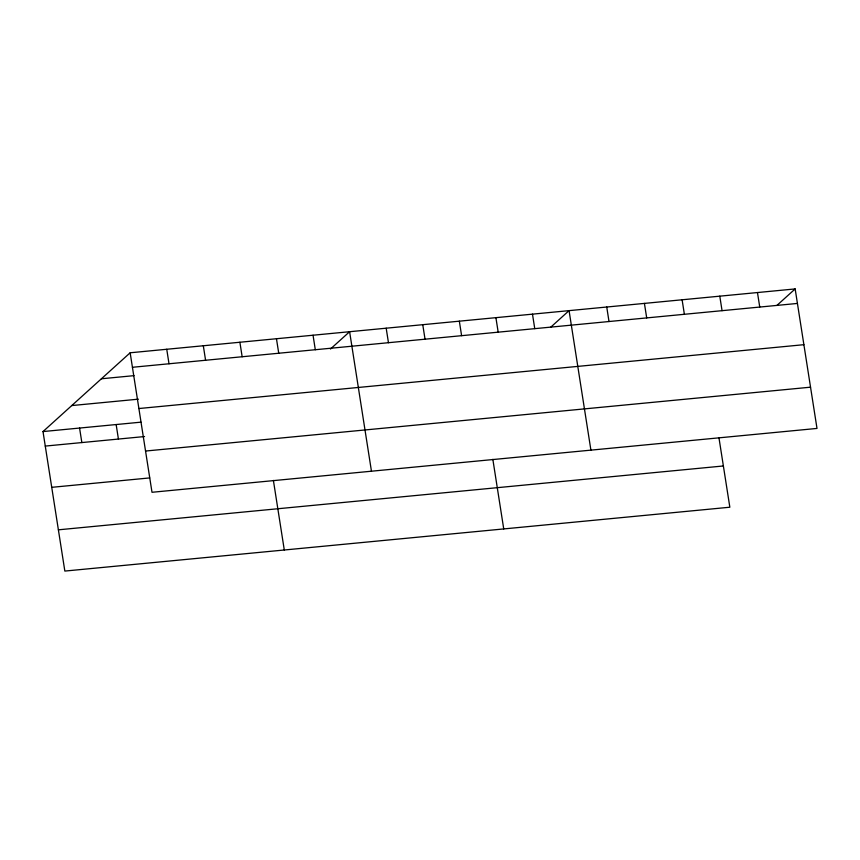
<?xml version="1.0" encoding="UTF-8"?>
<svg xmlns="http://www.w3.org/2000/svg" width="860" height="860" viewBox="0 0 860 860"><rect width="100%" height="100%" fill="white"/><g stroke="black" fill="none" stroke-linecap="round" stroke-linejoin="round"><path stroke-width="1.29" d="M718.938 437.643L729.839 507.217L64.844 571.072L43 431.569L130.161 352.783L795.156 288.928L817 428.43L152.005 492.285L130.161 352.783M330.433 349.042L349.612 331.713L371.456 471.215M550.841 327.101L569.062 310.632L590.906 450.135M776.935 305.397L795.156 288.928M132.44 367.285L797.424 303.44M101.405 378.776L134.053 375.648M71.767 405.565L138.385 399.169M138.901 408.532L803.885 344.688M43 431.569L140.965 422.163M45.268 446.082L144.544 436.547M145.555 451.038L810.539 387.183M51.729 487.33L149.694 477.923M58.383 529.824L723.378 465.969M757.466 292.54L759.745 307.052M719.788 296.162L722.056 310.675M682.109 299.785L684.377 314.287M644.419 303.397L646.698 317.91M606.741 307.02L609.009 321.533M532.48 314.147L534.759 328.66M495.908 317.662L498.176 332.175M492.844 459.347L503.734 528.932M459.337 321.167L461.605 335.679M422.754 324.682L425.034 339.195M386.183 328.197L388.462 342.71M313.04 335.217L315.308 349.73M276.458 338.733L278.737 353.245M273.394 480.417L284.294 550.002M239.886 342.248L242.154 356.75M203.315 345.752L205.583 360.265M166.743 349.267L169.011 363.78M116.154 424.55L118.422 439.062M79.571 428.054L81.85 442.567"/></g></svg>
